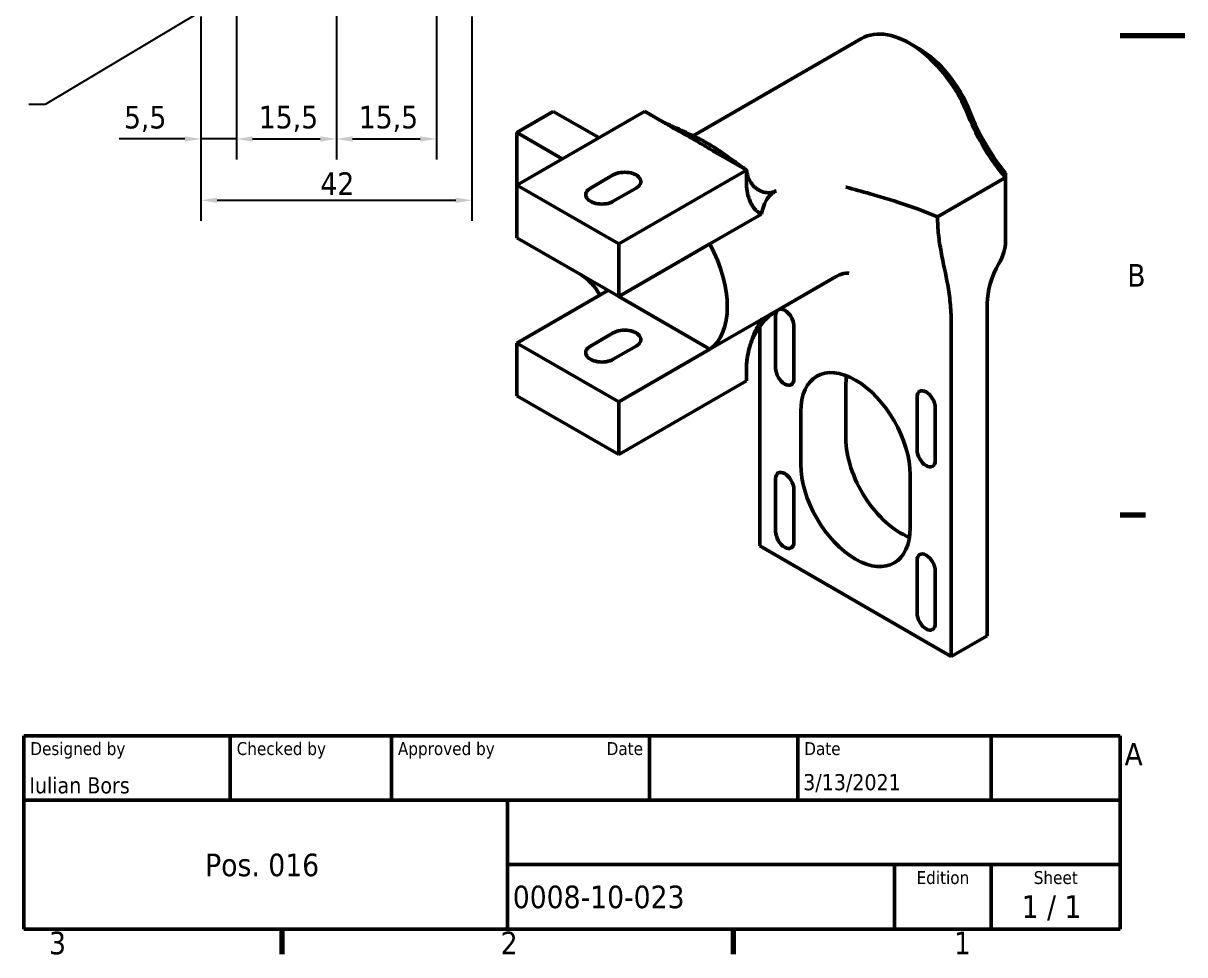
# Model space of a CAD drawing. Header units: millimetres. Extents: x 0 to 420, y 0 to 297.
# Drawn here: x 239.9 to 420, y 6 to 150.5 of the extents above; entities that cross this region are included whole.
import ezdxf
from ezdxf.enums import TextEntityAlignment as Align

# ---------------------------------------------------------------- set-up
doc = ezdxf.new("R2010")
doc.units = ezdxf.units.MM
for name, color, linetype, lineweight in [('Border (ISO)', 7, 'Continuous', 70), ('Dimension (ISO)', 7, 'Continuous', 25), ('Symbol (ISO)', 7, 'Continuous', 25), ('Title (ISO)', 7, 'Continuous', 50), ('Visible (ISO)', 7, 'Continuous', 50)]:
    doc.layers.add(name, color=color, linetype=linetype, lineweight=lineweight)
doc.styles.add('Note Text (ISO)', font='tahoma.ttf')
doc.styles.add('Text Style39', font='tahoma.ttf')
doc.styles.add('Text Style41', font='tahoma.ttf')
doc.dimstyles.new('Default - Method 1b (ISO)', dxfattribs={"dimtxt": 3.5, "dimasz": 2.5, "dimexe": 3.175, "dimexo": 0, "dimgap": 0.762, "dimtad": 1, "dimtoh": 1, "dimrnd": 1e-08, "dimtxsty": 'Note Text (ISO)', "dimcen": 0.09, "dimdle": 10, "dimclrd": 256, "dimclre": 256, "dimclrt": 256, "dimazin": 2, "dimtfac": 1, "dimtmove": 0, "dimatfit": 3, "dimfxl": 0, "dimtolj": 1, "dimlwd": -1, "dimlwe": -1, "dimarcsym": 0})
doc.dimstyles.new('Default - Method 1b (ISO)$7', dxfattribs={"dimtxt": 3.5, "dimasz": 2.5, "dimexe": 3.175, "dimexo": 0, "dimgap": 0.762, "dimtad": 1, "dimtoh": 1, "dimrnd": 1e-08, "dimtxsty": 'Note Text (ISO)', "dimcen": 0.09, "dimdle": 10, "dimclrd": 256, "dimclre": 256, "dimclrt": 256, "dimazin": 2, "dimtfac": 1, "dimtmove": 0, "dimatfit": 3, "dimfxl": 0, "dimtolj": 1, "dimlwd": -1, "dimlwe": -1, "dimarcsym": 0})

# ---------------------------------------------------------------- blocks, each defined once
blk = doc.blocks.new('Borders Default Border')
at = {"layer": 'Border (ISO)'}
for p, q in [((410, 74.25), (413.9, 74.25)), ((280, 10), (280, 6.1)), ((350, 10), (350, 6.1))]:
    blk.add_line(p, q, dxfattribs=at)
at = {"layer": 'Border (ISO)', "flags": 128}
blk.add_lwpolyline([(420, 148.5), (410, 148.5)], dxfattribs=at)
at = {"layer": 'Border (ISO)', "char_height": 3.5, "attachment_point": 7, "style": 'Note Text (ISO)'}
for s, insert in [('B', (411.08, 109.63)), ('A', (410.66, 35.38)), ('3', (243.91, 6.03)), ('2', (313.94, 6.1)), ('1', (384.21, 6.1))]:
    blk.add_mtext(s, dxfattribs=dict(at, insert=insert))
blk = doc.blocks.new('*D8')
at = {"layer": 'Defpoints', "color": 0}
for p in [(267.46, 151.51), (309.46, 151.51), (309.46, 123.02)]:
    blk.add_point(p, dxfattribs=at)
at = {"layer": 'Dimension (ISO)'}
for p, q in [((267.46, 151.51), (267.46, 119.84)), ((309.46, 151.51), (309.46, 119.84)), ((269.96, 123.02), (306.96, 123.02))]:
    blk.add_line(p, q, dxfattribs=at)
for points in [[(269.96, 123.43), (269.96, 122.6), (267.46, 123.02)], [(306.96, 123.43), (306.96, 122.6), (309.46, 123.02)]]:
    blk.add_solid(points, dxfattribs=at)
at = {"layer": 'Dimension (ISO)', "insert": (285.98, 127.35), "char_height": 3.5, "attachment_point": 1, "style": 'Note Text (ISO)'}
blk.add_mtext('\\A1;42', dxfattribs=at)
blk = doc.blocks.new('*D9')
at = {"layer": 'Defpoints', "color": 0}
for p in [(272.96, 153.51), (267.46, 151.51), (272.96, 132.53)]:
    blk.add_point(p, dxfattribs=at)
at = {"layer": 'Dimension (ISO)'}
for p, q in [((272.96, 153.51), (272.96, 129.35)), ((267.46, 151.51), (267.46, 129.35)), ((264.96, 132.53), (254.77, 132.53)), ((272.96, 132.53), (267.46, 132.53)), ((275.46, 132.53), (277.96, 132.53))]:
    blk.add_line(p, q, dxfattribs=at)
for points in [[(264.96, 132.94), (264.96, 132.11), (267.46, 132.53)], [(275.46, 132.94), (275.46, 132.11), (272.96, 132.53)]]:
    blk.add_solid(points, dxfattribs=at)
at = {"layer": 'Dimension (ISO)', "insert": (255.53, 137.66), "char_height": 3.5, "attachment_point": 1, "style": 'Note Text (ISO)'}
blk.add_mtext('\\A1;5,5', dxfattribs=at)
blk = doc.blocks.new('*D10')
at = {"layer": 'Defpoints', "color": 0}
for p in [(288.46, 169.01), (272.96, 153.51), (288.46, 132.53)]:
    blk.add_point(p, dxfattribs=at)
at = {"layer": 'Dimension (ISO)'}
for p, q in [((288.46, 169.01), (288.46, 129.35)), ((272.96, 153.51), (272.96, 129.35)), ((275.46, 132.53), (285.96, 132.53))]:
    blk.add_line(p, q, dxfattribs=at)
for points in [[(275.46, 132.94), (275.46, 132.11), (272.96, 132.53)], [(285.96, 132.94), (285.96, 132.11), (288.46, 132.53)]]:
    blk.add_solid(points, dxfattribs=at)
at = {"layer": 'Dimension (ISO)', "insert": (276.43, 137.67), "char_height": 3.5, "attachment_point": 1, "style": 'Note Text (ISO)'}
blk.add_mtext('\\A1;15,5', dxfattribs=at)
blk = doc.blocks.new('*D11')
at = {"layer": 'Defpoints', "color": 0}
for p in [(288.46, 169.01), (303.96, 153.51), (303.96, 132.53)]:
    blk.add_point(p, dxfattribs=at)
at = {"layer": 'Dimension (ISO)'}
for p, q in [((288.46, 169.01), (288.46, 129.35)), ((303.96, 153.51), (303.96, 129.35)), ((290.96, 132.53), (301.46, 132.53))]:
    blk.add_line(p, q, dxfattribs=at)
for points in [[(290.96, 132.94), (290.96, 132.11), (288.46, 132.53)], [(301.46, 132.94), (301.46, 132.11), (303.96, 132.53)]]:
    blk.add_solid(points, dxfattribs=at)
at = {"layer": 'Dimension (ISO)', "insert": (291.93, 137.67), "char_height": 3.5, "attachment_point": 1, "style": 'Note Text (ISO)'}
blk.add_mtext('\\A1;15,5', dxfattribs=at)
blk = doc.blocks.new('Title Blocks I.A.B')
at = {"layer": 'Title (ISO)'}
for p, q in [((270.07, 130), (100.07, 130)), ((100.07, 130), (100.07, 100)), ((132.07, 120), (132.07, 130)), ((157.07, 120), (157.07, 130)), ((197.07, 120), (197.07, 130)), ((220.07, 120), (220.07, 130)), ((250.07, 120), (250.07, 130)), ((270.07, 100), (270.07, 130)), ((100.07, 120), (270.07, 120)), ((175.07, 120), (175.07, 100)), ((270.07, 110), (175.07, 110)), ((235.07, 100), (235.07, 110)), ((250.07, 100), (250.07, 110)), ((100.07, 100), (270.07, 100))]:
    blk.add_line(p, q, dxfattribs=at)
at = {"layer": 'Title (ISO)', "style": 'Text Style41'}
for s, p in [('Designed by', (101.07, 129)), ('Checked by', (133.07, 129)), ('Approved by', (158.07, 129)), ('Date', (221.07, 129))]:
    blk.add_text(s, height=2, dxfattribs=at).set_placement(p, align=Align.TOP_LEFT)
blk.add_text('Date', height=2, dxfattribs=at).set_placement((196.07, 129), align=Align.TOP_RIGHT)
for s, p in [('Edition', (242.57, 109)), ('Sheet', (260.07, 109))]:
    blk.add_text(s, height=2, dxfattribs=at).set_placement(p, align=Align.TOP_CENTER)
at = {"layer": 'Title (ISO)', "style": 'Note Text (ISO)'}
blk.add_text('1 / 1 ', height=3.5, dxfattribs=at).set_placement((260.07, 103.5), align=Align.MIDDLE_CENTER)
at = {"layer": 'Title (ISO)', "style": 'Text Style39'}
for tag, p in [('CHECKED_BY', (133.07, 121)), ('ENG_APPROVED_BY', (158.07, 121))]:
    blk.add_attdef(tag, text='', height=2.5, dxfattribs=at).set_placement(p, align=Align.BOTTOM_LEFT)
blk.add_attdef('ENG_APPROVAL_DATE', text='', height=2.5, dxfattribs=at).set_placement((196.07, 121), align=Align.BOTTOM_RIGHT)
at = {"layer": 'Title (ISO)'}
for tag, p, height, style in [('AUTHOR_001', (100.92, 121.05), 2.5, 'Text Style39'), ('CREATION_DATE_001', (220.91, 121.54), 2.5, 'Text Style39'), ('COMPANY_001', (128.18, 108.21), 3.5, 'Note Text (ISO)'), ('PART_NUMBER_001', (175.88, 103.25), 3.5, 'Note Text (ISO)')]:
    blk.add_attdef(tag, p, '', height=height, dxfattribs=dict(at, style=style))
at = {"layer": 'Title (ISO)', "style": 'Note Text (ISO)'}
for tag, p in [('TITLE', (222.57, 115)), ('REVISION_NUMBER', (242.57, 103.5))]:
    blk.add_attdef(tag, text='', height=3.5, dxfattribs=at).set_placement(p, align=Align.MIDDLE_CENTER)

msp = doc.modelspace()

# ---------------------------------------------------------------- linework, layer by layer
at = {"layer": 'Visible (ISO)'}
for p, q in [((343.7556, 133.0278), (369.8535, 148.0954)), ((378.7677, 146.536), (377.3535, 147.3525)), ((336.2138, 136.8116), (316.4148, 125.3807)), ((316.4148, 133.5457), (322.0716, 136.8116)), ((322.0716, 136.8116), (329.1427, 132.7292)), ((336.2138, 136.8116), (336.4709, 136.6632)), ((336.4709, 136.6632), (339.5918, 134.8614)), ((323.4858, 129.4632), (316.4148, 133.5457)), ((316.4148, 133.5457), (316.4148, 125.3807)), ((348.6472, 129.6332), (351.768, 127.8314)), ((327.856, 124.8988), (331.3915, 126.9401)), ((352.0252, 127.6829), (332.2262, 116.252)), ((351.768, 127.8314), (352.0252, 127.6829)), ((352.03, 127.6801), (352.0252, 127.6829)), ((352.0252, 127.6829), (352.0252, 126.0505)), ((392.2027, 126.5318), (381.6668, 120.4489)), ((392.2027, 127.2001), (392.2027, 126.5318)), ((392.2027, 126.5318), (392.2027, 116.6509)), ((316.4148, 125.3807), (316.4148, 117.2157)), ((332.2262, 116.252), (316.4148, 125.3807)), ((334.9271, 124.8988), (331.3915, 122.8576)), ((352.0252, 126.0505), (352.0252, 125.8674)), ((354.3593, 120.8656), (346.3683, 116.252)), ((316.4148, 117.2157), (332.2262, 108.087)), ((332.2262, 108.087), (332.2262, 116.252)), ((346.3683, 116.252), (332.2262, 108.087)), ((354.6758, 104.6916), (365.8323, 111.1328)), ((316.4148, 100.8858), (330.5569, 109.0508)), ((332.2262, 108.087), (346.3683, 99.9221)), ((389.3743, 107.018), (389.3743, 55.4966)), ((346.3683, 99.9221), (354.3593, 104.5356)), ((356.5645, 96.9746), (356.5645, 105.1396)), ((354.0897, 103.3993), (354.0897, 69.4179)), ((359.393, 103.5066), (359.393, 95.3416)), ((383.7882, 52.2714), (383.7882, 104.1808)), ((332.2262, 91.7571), (316.4148, 100.8858)), ((316.4148, 100.8858), (316.4148, 92.7208)), ((327.856, 100.4039), (331.3915, 102.4452)), ((334.9271, 100.4039), (331.3915, 98.3627)), ((346.3683, 99.9221), (332.2262, 91.7571)), ((352.0414, 97.2925), (352.0442, 97.3701)), ((352.0252, 96.8386), (352.0252, 95.9318)), ((352.0252, 95.9318), (352.0252, 95.0231)), ((352.0252, 95.0231), (332.2262, 83.5921)), ((367.454, 94.2802), (367.454, 86.1152)), ((316.4148, 92.7208), (332.2262, 83.5921)), ((378.4849, 84.3189), (378.4849, 92.4839)), ((332.2262, 83.5921), (332.2262, 91.7571)), ((360.4536, 82.0736), (360.4536, 90.2385)), ((381.3133, 90.8509), (381.3133, 82.6859)), ((356.5645, 71.6632), (356.5645, 79.8282)), ((377.4242, 80.4406), (377.4242, 72.2756)), ((359.393, 78.1952), (359.393, 70.0302)), ((354.0897, 69.4179), (383.7882, 52.2714)), ((378.4849, 59.0075), (378.4849, 67.1725)), ((381.3133, 65.5395), (381.3133, 57.3746)), ((389.3743, 55.4966), (383.7882, 52.2714))]:
    msp.add_line(p, q, dxfattribs=at)
for centre, major_axis, start_param, end_param in [((377.3535, 135.105), (-7.5, 12.9904), 4.460113, 6.28318531), ((378.7677, 135.9215), (-6.5, 11.2583), 4.460113, 5.49778714), ((398.6677, 137.323), (10, -17.3205), 4.460113, 5.02300704), ((400.0819, 138.1395), (-11, 19.0526), 1.31852035, 1.82508127), ((333.1593, 125.9194), (2.5, 0), 5.49778714, 8.6393798), ((329.6238, 123.8782), (-2.5, 0), 5.49778714, 8.6393798), ((338.4626, 112.6514), (7.5, -12.9904), 0.05567051, 1.51512582), ((388.6672, 114.6097), (-2.5, -4.3301), 1.58100112, 2.35619449), ((395.7383, 110.6922), (-4.5, -7.7942), 4.72259377, 5.49778714), ((326.3143, 106.6013), (-3, 5.1962), 4.71238898, 5.49778714), ((357.9788, 104.3231), (-1, 1.7321), 0.17178402, 0.78539816), ((357.9788, 104.3231), (-1, 1.7321), 3.92699082, 6.11140129), ((333.1593, 101.4245), (2.5, 0), 5.49778714, 8.6393798), ((329.6238, 99.3833), (-2.5, 0), 5.49778714, 8.6393798), ((368.9389, 85.3396), (-6, 10.3923), 3.92699082, 7.06858347), ((357.9788, 96.1581), (1, -1.7321), 3.92699082, 7.06858347), ((375.9393, 89.3812), (6, -10.3923), 3.76445588, 3.92699082), ((379.8991, 91.6674), (-1, 1.7321), 3.92699082, 7.06858347), ((375.9393, 81.2163), (6, -10.3923), 3.92699082, 5.66032208), ((379.8991, 83.5024), (1, -1.7321), 3.92699082, 7.06858347), ((368.9389, 77.1746), (6, -10.3923), 3.92699082, 7.06858347), ((357.9788, 79.0117), (-1, 1.7321), 3.92699082, 7.06858347), ((357.9788, 70.8467), (1, -1.7321), 3.92699082, 7.06858347), ((379.8991, 66.356), (-1, 1.7321), 3.92699082, 7.06858347), ((379.8991, 58.191), (1, -1.7321), 3.92699082, 7.06858347)]:
    msp.add_ellipse(centre, major_axis=major_axis, ratio=0.57735027, start_param=start_param, end_param=end_param, dxfattribs=at)
for points, knots in [([(336.4709, 136.6632), (336.9468, 136.3884), (337.4233, 136.1137), (338.7668, 135.3651), (339.6469, 134.9079), (340.5283, 134.5004)], [0, 0, 0, 0, 0.164889472, 0.164889472, 0.461974896, 0.461974896, 0.461974896, 0.461974896]), ([(339.5918, 134.8614), (340.0272, 134.61), (340.5506, 134.3162), (341.4939, 133.7912), (342.0507, 133.484), (343.1492, 132.8702), (343.6908, 132.5633), (344.1788, 132.2815), (344.6668, 131.9998), (345.1985, 131.6871), (346.2614, 131.0529), (346.7936, 130.7314), (347.7029, 130.1868), (348.2117, 129.8846), (348.6472, 129.6332)], [7.2927749, 7.2927749, 7.2927749, 7.2927749, 7.47196011, 7.47196011, 7.6825497, 7.6825497, 7.89314437, 7.89314437, 7.89314437, 8.10373905, 8.10373905, 8.31432864, 8.31432864, 8.49351385, 8.49351385, 8.49351385, 8.49351385]), ([(350.2736, 128.9577), (349.8974, 129.2337), (349.4474, 129.5671), (348.6207, 130.1672), (348.1219, 130.5208), (347.0903, 131.2056), (346.557, 131.536), (346.0578, 131.8241), (345.5587, 132.1123), (344.9941, 132.4159), (343.8368, 132.9948), (343.2449, 133.2709), (342.2407, 133.7279), (341.6827, 133.9764), (341.2182, 134.1858)], [-8.49351385, -8.49351385, -8.49351385, -8.49351385, -8.31432864, -8.31432864, -8.10373905, -8.10373905, -7.89314437, -7.89314437, -7.89314437, -7.6825497, -7.6825497, -7.47196011, -7.47196011, -7.2927749, -7.2927749, -7.2927749, -7.2927749]), ([(352.0629, 127.7047), (351.9364, 127.7874), (351.811, 127.8708), (351.2059, 128.2801), (350.739, 128.6163), (350.2736, 128.9577)], [0.19993067, 0.19993067, 0.19993067, 0.19993067, 0.257045086, 0.257045086, 0.477721565, 0.477721565, 0.477721565, 0.477721565]), ([(352.03, 127.6801), (352.0274, 127.5162), (352.0262, 127.3523), (352.0252, 127.0654), (352.0252, 126.9425), (352.0252, 126.808), (352.0252, 126.7965), (352.0252, 126.7829), (352.0252, 126.7809), (352.0252, 126.7778), (352.0252, 126.7768), (352.0252, 126.7755), (352.0252, 126.7752), (352.0252, 126.7749), (352.0252, 126.7747), (352.0252, 126.7745), (352.0252, 126.7745), (352.0252, 126.7744), (352.0252, 126.7743), (352.0252, 126.7743)], [0, 0, 0, 0, 0.049177377, 0.049177377, 0.0860592906, 0.0860592906, 0.0895169592, 0.0895169592, 0.0901316558, 0.0901316558, 0.0904390041, 0.0904390041, 0.0905158412, 0.0905158412, 0.0905542598, 0.0905542598, 0.090573469, 0.090573469, 0.0905849946, 0.0905849946, 0.0905849946, 0.0905849946]), ([(356.671, 124.5095), (356.5542, 124.4421), (356.4271, 124.3818), (356.0749, 124.2551), (355.8356, 124.2099), (355.4871, 124.1903), (355.354, 124.1919), (354.8638, 124.235), (354.4873, 124.3417), (354.0693, 124.535), (353.9618, 124.5915), (353.8552, 124.6557), (353.7107, 124.7425), (353.5677, 124.8435), (353.3018, 125.0647), (353.1783, 125.1842), (352.9526, 125.4365), (352.8529, 125.5653), (352.684, 125.8166), (352.6107, 125.939), (352.4025, 126.3383), (352.2844, 126.6436), (352.1504, 127.1513), (352.1128, 127.3392), (352.0848, 127.5334)], [-1.9663905, -1.9663905, -1.9663905, -1.9663905, -1.89016524, -1.89016524, -1.76617367, -1.76617367, -1.69712996, -1.69712996, -1.51890343, -1.51890343, -1.45875544, -1.45875544, -1.45875544, -1.3772632, -1.3772632, -1.29882206, -1.29882206, -1.22038092, -1.22038092, -1.15687374, -1.15687374, -1.02701663, -1.02701663, -0.95112038, -0.95112038, -0.95112038, -0.95112038]), ([(352.0252, 125.8674), (352.0252, 125.6058), (352.0354, 125.3496), (352.0946, 124.6477), (352.1669, 124.2144), (352.3157, 123.6315), (352.3709, 123.4499), (352.5034, 123.0716), (352.5849, 122.8737), (352.7776, 122.4772), (352.8868, 122.2845), (353.1318, 121.9168), (353.2685, 121.7427), (353.4128, 121.5869), (353.5192, 121.472), (353.6298, 121.367), (353.9208, 121.1232), (354.1282, 120.9813), (354.3593, 120.8656)], [0.951120381, 0.951120381, 0.951120381, 0.951120381, 1.027016629, 1.027016629, 1.156873737, 1.156873737, 1.22038092, 1.22038092, 1.298822062, 1.298822062, 1.377263205, 1.377263205, 1.45875544, 1.45875544, 1.45875544, 1.518903428, 1.518903428, 1.614808105, 1.614808105, 1.614808105, 1.614808105]), ([(356.671, 124.5095), (356.6572, 124.5016), (356.6435, 124.4936), (356.5794, 124.4561), (356.5285, 124.4257), (356.4096, 124.3528), (356.3404, 124.3088), (356.1389, 124.1741), (356.0115, 124.08), (355.6968, 123.8101), (355.5294, 123.6286), (355.0711, 123.0064), (354.8703, 122.5473), (354.5795, 121.7542), (354.4585, 121.314), (354.3593, 120.8656)], [0.576715139, 0.576715139, 0.576715139, 0.576715139, 0.584611912, 0.584611912, 0.613740562, 0.613740562, 0.654069739, 0.654069739, 0.734101689, 0.734101689, 0.859726695, 0.859726695, 1.114597444, 1.114597444, 1.387728636, 1.387728636, 1.387728636, 1.387728636]), ([(367.467, 125.0737), (367.4715, 125.0724), (367.476, 125.0711), (369.769, 124.415), (372.5556, 123.6821), (377.4747, 122.0931), (379.5718, 121.3322), (381.6668, 120.4489)], [-1.68560186, -1.68560186, -1.68560186, -1.68560186, -1.68363717, -1.68363717, -0.68646185, -0.68646185, 0, 0, 0, 0]), ([(383.7882, 104.1808), (383.7882, 105.1316), (383.7355, 106.1438), (383.5374, 108.1044), (383.3938, 109.054), (382.9562, 111.5298), (382.5517, 113.2462), (382.0548, 115.8961), (381.9109, 116.7953), (381.7165, 118.6153), (381.6668, 119.5369), (381.6668, 120.4489)], [16.09474951, 16.09474951, 16.09474951, 16.09474951, 16.4440973, 16.4440973, 16.79344509, 16.79344509, 17.46362536, 17.46362536, 17.7987155, 17.7987155, 18.13380564, 18.13380564, 18.13380564, 18.13380564]), ([(367.9313, 111.7326), (367.9313, 111.7326), (367.9305, 111.7327), (367.8986, 111.7359), (367.5796, 111.7574), (366.7191, 111.5519), (366.2575, 111.3783), (365.8323, 111.1328)], [8.234470149, 8.234470149, 8.234470149, 8.234470149, 8.246948739, 8.246948739, 8.469293825, 8.469293825, 8.639379797, 8.639379797, 8.639379797, 8.639379797]), ([(354.3593, 104.5356), (354.1282, 104.1531), (353.9208, 103.7717), (353.6298, 103.1919), (353.5192, 102.9592), (353.4128, 102.7213), (353.2685, 102.399), (353.1318, 102.0671), (352.8868, 101.4165), (352.7776, 101.0977), (352.5849, 100.4786), (352.5034, 100.1866), (352.3709, 99.6554), (352.3157, 99.41), (352.1669, 98.6553), (352.0946, 98.1385), (352.0354, 97.3682), (352.0252, 97.0945), (352.0252, 96.8386)], [2.317972893, 2.317972893, 2.317972893, 2.317972893, 2.41387757, 2.41387757, 2.474025557, 2.474025557, 2.474025557, 2.555517793, 2.555517793, 2.633958935, 2.633958935, 2.712400078, 2.712400078, 2.775907261, 2.775907261, 2.905764368, 2.905764368, 2.981660616, 2.981660616, 2.981660616, 2.981660616]), ([(353.2468, 102.0385), (353.3067, 102.1514), (353.3686, 102.2639), (353.5677, 102.6117), (353.7107, 102.8424), (353.8552, 103.0597), (353.9618, 103.2201), (354.0693, 103.3731), (354.4873, 103.9413), (354.8638, 104.3832), (355.354, 104.8759), (355.4871, 105.0014), (355.7698, 105.2535), (355.9355, 105.3898), (356.096, 105.5112)], [-2.593770975, -2.593770975, -2.593770975, -2.593770975, -2.555517793, -2.555517793, -2.474025557, -2.474025557, -2.474025557, -2.41387757, -2.41387757, -2.235651037, -2.235651037, -2.166607326, -2.166607326, -2.079080455, -2.079080455, -2.079080455, -2.079080455]), ([(354.3593, 104.5356), (354.4149, 104.5555), (354.4773, 104.584), (354.5873, 104.6414), (354.6299, 104.6651), (354.6758, 104.6917)], [0, 0, 0, 0, 0.084083623, 0.084083623, 0.131617586, 0.131617586, 0.131617586, 0.131617586]), ([(353.2468, 102.0385), (353.1274, 101.8134), (353.0078, 101.5591), (352.7936, 101.032), (352.6971, 100.7665), (352.544, 100.282), (352.4843, 100.075), (352.3906, 99.7125), (352.3541, 99.5604), (352.2945, 99.2904), (352.2702, 99.1721), (352.2092, 98.8548), (352.1758, 98.6543), (352.126, 98.3112), (352.1075, 98.1607), (352.0783, 97.8889), (352.0678, 97.7672), (352.0515, 97.5417), (352.0469, 97.4447), (352.0442, 97.3701)], [0, 0, 0, 0, 0.126361118, 0.126361118, 0.231262524, 0.231262524, 0.300826173, 0.300826173, 0.348052874, 0.348052874, 0.383973976, 0.383973976, 0.445638263, 0.445638263, 0.500677908, 0.500677908, 0.55955705, 0.55955705, 0.630923091, 0.630923091, 0.630923091, 0.630923091])]:
    msp.add_open_spline(points, degree=3, knots=knots, dxfattribs=at)
for points in [[(341.2182, 134.1858), (340.9877, 134.2897), (340.7575, 134.3945), (340.5283, 134.5004)], [(352.0629, 127.7047), (352.0069, 127.6997), (352.0301, 127.6801), (352.03, 127.6801)], [(352.0848, 127.5334), (352.0766, 127.5901), (352.0693, 127.6472), (352.0629, 127.7047)], [(352.0414, 97.2925), (352.0252, 96.8392), (352.0252, 96.3853), (352.0252, 95.9318)]]:
    msp.add_open_spline(points, degree=3, dxfattribs=at)

# ---------------------------------------------------------------- block references
msp.add_blockref('Borders Default Border', (0, 0))
msp.add_blockref('Title Blocks I.A.B', (139.9286, -90)).add_auto_attribs({'PART_NUMBER_001': '0008-10-023', 'COMPANY_001': 'Pos. 016', 'AUTHOR_001': 'Iulian Bors', 'CREATION_DATE_001': '3/13/2021'})

# ---------------------------------------------------------------- dimensions: what is measured, and where the dimension line sits
at = {"layer": 'Dimension (ISO)'}
dim = msp.add_linear_dim(base=(288.46, 132.5259), p1=(272.96, 153.5138), p2=(288.46, 169.0138), dimstyle='Default - Method 1b (ISO)', override={"dimgap": 0.762, "dimtoh": 0, "dimdec": 2, "dimtol": 0, "dimlim": 0, "dimtp": 0, "dimtm": 0, "dimtdec": 2, "dimtofl": 0, "dimatfit": 1}, dxfattribs=at)
dim.commit()
dim.dimension.update_dxf_attribs({"geometry": '*D10', "text_midpoint": (280.71, 132.5259), "dimtype": 160})
for base, p1, p2, override, picture, middle in [((303.96, 132.5259), (288.46, 169.0138), (303.96, 153.5138), {"dimgap": 0.762, "dimtoh": 0, "dimdec": 2, "dimtol": 0, "dimlim": 0, "dimtp": 0, "dimtm": 0, "dimtdec": 2, "dimtofl": 0, "dimatfit": 1}, '*D11', (296.21, 132.5259)), ((272.96, 132.5259), (267.46, 151.5138), (272.96, 153.5138), {"dimgap": 0.762, "dimtoh": 0, "dimdec": 2, "dimtol": 0, "dimlim": 0, "dimtp": 0, "dimtm": 0, "dimtdec": 2, "dimtofl": 1, "dimatfit": 1}, '*D9', (258.6129, 132.5259)), ((309.46, 123.017), (267.46, 151.5138), (309.46, 151.5138), {"dimgap": 0.762, "dimtoh": 0, "dimdec": 2, "dimtol": 0, "dimlim": 0, "dimtp": 0, "dimtm": 0, "dimtdec": 2, "dimtofl": 0, "dimatfit": 1}, '*D8', (288.46, 123.017))]:
    dim = msp.add_linear_dim(base=base, p1=p1, p2=p2, angle=180, dimstyle='Default - Method 1b (ISO)', override=override, dxfattribs=at)
    dim.commit()
    dim.dimension.update_dxf_attribs({"geometry": picture, "text_midpoint": middle, "dimtype": 160})

# ---------------------------------------------------------------- leaders
at = {"layer": 'Symbol (ISO)', "annotation_type": 0, "has_hookline": 1, "hookline_direction": 1, "text_width": 23.8959}
msp.add_leader([(271.4372, 154.7172), (243.2862, 137.8469), (240.7862, 137.8469)], dimstyle='Default - Method 1b (ISO)$7', override={"dimtad": 0}, dxfattribs=at)

doc.saveas('drawing.dxf')
